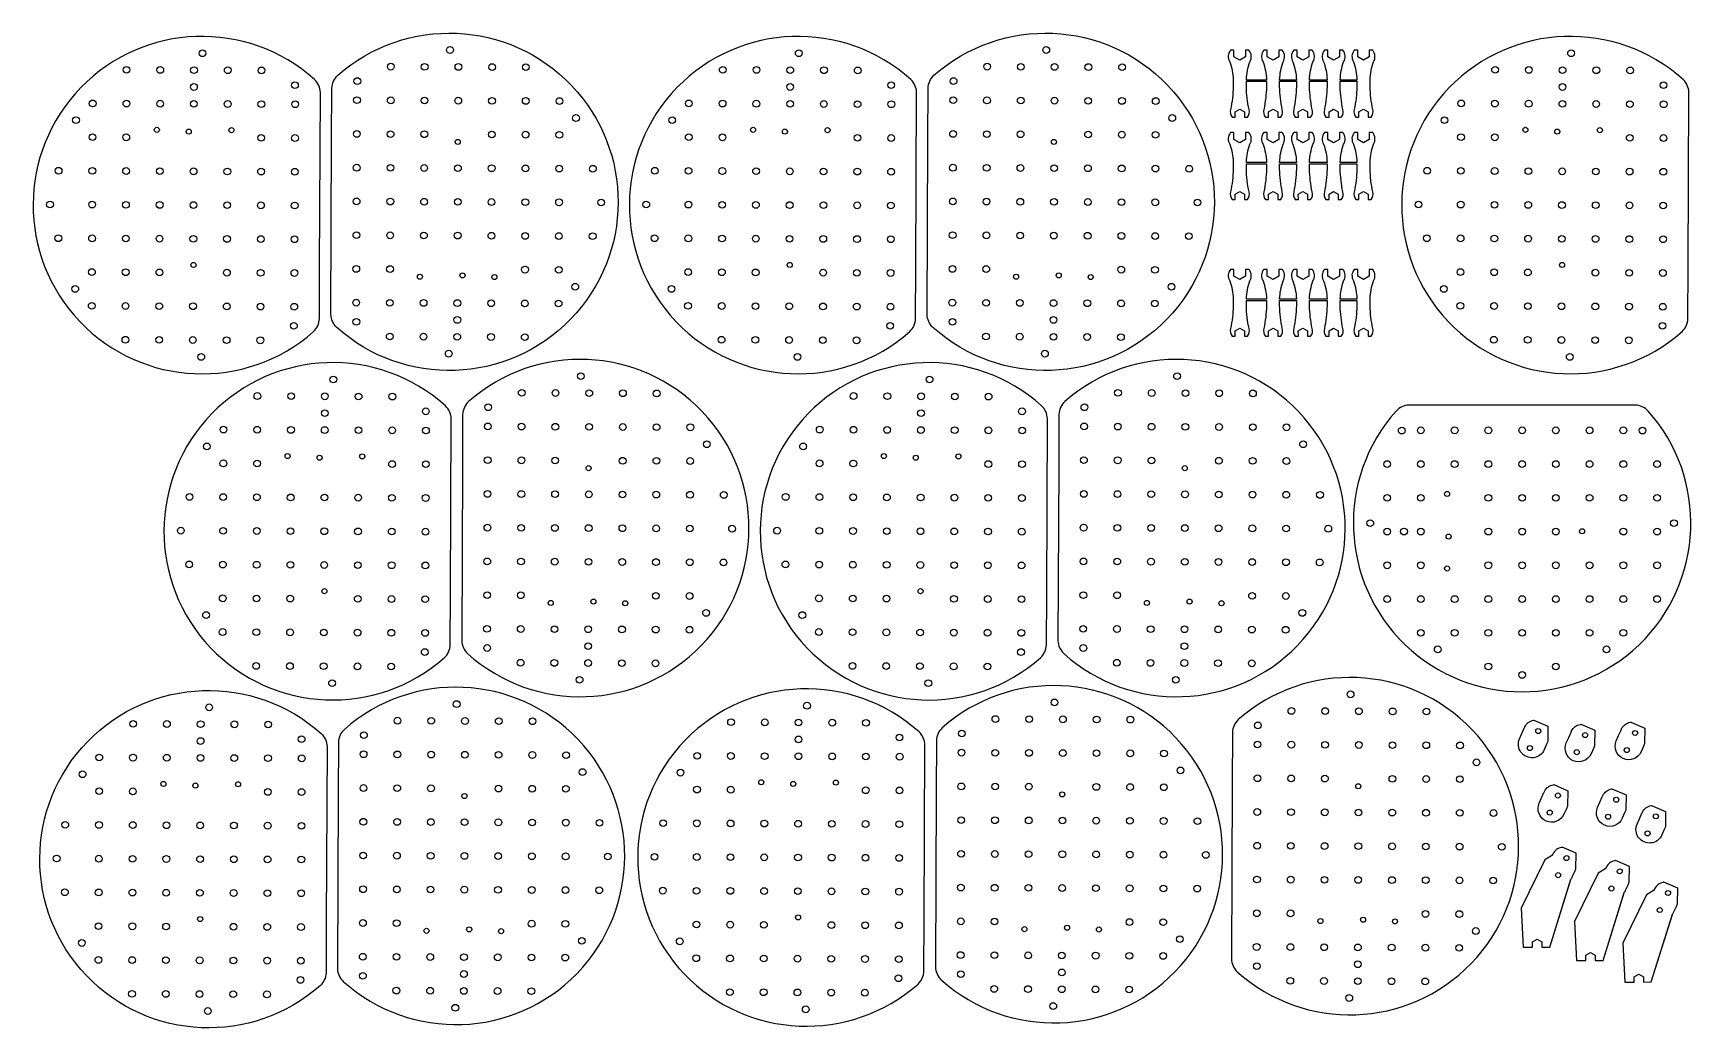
# Model space of a CAD drawing. Extents: x 1488 to 2471, y -29 to 561.
import ezdxf

# ---------------------------------------------------------------- set-up
doc = ezdxf.new("R2010")
doc.units = 0
doc.layers.get('0').update_dxf_attribs({"linetype": 'CONTINUOUS'})
doc.layers.get('DEFPOINTS').update_dxf_attribs({"linetype": 'CONTINUOUS'})
doc.layers.add('CUT', color=4, linetype='CONTINUOUS')

msp = doc.modelspace()

# ---------------------------------------------------------------- linework, layer by layer
at = {"color": 5, "linetype": 'CONTINUOUS'}
for points in [[(1665.3, 497.88), (1665.43, 528.24, -0.193345), (1668.94, 535.88, -2.22815), (1668.3, 386.45, -0.193345), (1664.85, 394.12)], [(2021.67, 386.45, -0.193345), (2018.23, 394.12), (2018.67, 497.88), (2018.8, 528.24, -0.193345), (2022.31, 535.88, -2.22815)], [(1654.56, 383.95, 0.193345), (1658.07, 391.59), (1658.2, 421.95), (1658.64, 525.71, 0.193345), (1655.2, 533.38, 2.22815)], [(2011.57, 421.95), (2012.01, 525.71, 0.193345), (2008.57, 533.38, 2.22815), (2007.93, 383.95, 0.193345), (2011.44, 391.59)], [(2465.65, 383.95, 0.193345), (2469.16, 391.59), (2469.29, 421.95), (2469.74, 525.71, 0.193345), (2466.29, 533.38, 2.22815)], [(1732.1, 190.58, 0.193345), (1735.62, 198.22), (1735.75, 228.57), (1736.19, 332.34, 0.193345), (1732.74, 340, 2.22815)], [(1745.85, 193.08, 2.22815), (1746.48, 342.5, 0.193345), (1742.97, 334.87), (1742.84, 304.51), (1742.4, 200.75, 0.193345)], [(2089.12, 228.57), (2089.56, 332.34, 0.193345), (2086.11, 340, 2.22815), (2085.48, 190.58, 0.193345), (2088.99, 198.22)], [(2099.86, 342.5, 0.193345), (2096.34, 334.87), (2096.21, 304.51), (2095.77, 200.75, 0.193345), (2099.22, 193.08, 2.22815)], [(2303.82, 340.37, 0.193345), (2296.17, 336.89, 2.22815), (2445.59, 336.89, 0.193345), (2437.94, 340.37), (2407.58, 340.37)], [(2198.59, 12.17, 0.193345), (2202.03, 4.51, 2.22815), (2202.67, 153.93, 0.193345), (2199.16, 146.3), (2199.03, 115.94)], [(1659.12, 145.65, -0.193345), (1662.57, 137.98), (1662.13, 34.22), (1662, 3.86, -0.193345), (1658.49, -3.77, -2.22815)], [(1672.86, 148.15, 0.193345), (1669.35, 140.51), (1669.22, 110.16), (1668.78, 6.39, 0.193345), (1672.23, -1.27, 2.22815)], [(2016.92, 138.97, 0.193345), (2013.48, 146.63, 2.22815), (2012.84, -2.79, 0.193345), (2016.35, 4.84), (2016.48, 35.2)], [(2023.13, 7.37, 0.193345), (2026.58, -0.29, 2.22815), (2027.22, 149.13, 0.193345), (2023.71, 141.5), (2023.58, 111.14)]]:
    msp.add_lwpolyline(points, format="xyb", close=True, dxfattribs=at)
at = {"color": 1, "linetype": 'CONTINUOUS'}
for centre in [(1735.47, 550.88), (2088.84, 550.88), (1543.75, 539.14), (1563.75, 539.06), (1583.75, 538.97), (1603.75, 538.88), (1623.75, 538.8), (1700.43, 541.03), (1720.43, 540.94), (1740.43, 540.86), (1760.43, 540.77), (1780.43, 540.69), (1897.12, 539.14), (1917.12, 539.06), (1937.12, 538.97), (1957.12, 538.88), (1977.12, 538.8), (2053.8, 541.03), (2073.8, 540.94), (2093.8, 540.86), (2113.8, 540.77), (2133.8, 540.69), (2354.85, 539.14), (2374.85, 539.06), (2394.85, 538.97), (2414.85, 538.88), (2434.85, 538.8), (1583.71, 528.97), (1643.57, 530.06), (1680.54, 532.46), (1937.08, 528.97), (1996.94, 530.06), (2033.91, 532.46), (2394.8, 528.97), (2454.67, 530.06), (1523.67, 519.23), (1543.67, 519.14), (1563.67, 519.06), (1583.67, 518.97), (1603.67, 518.88), (1623.67, 518.8), (1643.67, 518.71), (1680.34, 521.12), (1700.34, 521.03), (1720.34, 520.94), (1740.34, 520.86), (1760.34, 520.77), (1780.34, 520.69), (1800.34, 520.6), (1877.04, 519.23), (1897.04, 519.14), (1917.04, 519.06), (1937.04, 518.97), (1957.04, 518.88), (1977.04, 518.8), (1997.04, 518.71), (2033.72, 521.12), (2053.72, 521.03), (2073.72, 520.94), (2093.72, 520.86), (2113.72, 520.77), (2133.72, 520.69), (2153.72, 520.6), (2334.76, 519.23), (2354.76, 519.14), (2374.76, 519.06), (2394.76, 518.97), (2414.76, 518.88), (2434.76, 518.8), (2454.76, 518.71), (1523.58, 499.23), (1543.58, 499.14), (1680.26, 501.12), (1700.26, 501.03), (1720.26, 500.94), (1760.26, 500.77), (1780.26, 500.69), (1800.26, 500.6), (1876.95, 499.23), (1896.95, 499.14), (2033.63, 501.12), (2053.63, 501.03), (2073.63, 500.94), (2113.63, 500.77), (2133.63, 500.69), (2153.63, 500.6), (2334.68, 499.23), (2354.68, 499.14), (1623.58, 498.8), (1643.58, 498.71), (1976.95, 498.8), (1996.95, 498.71), (2434.67, 498.8), (2454.67, 498.71), (1680.17, 481.12), (1700.17, 481.03), (1720.17, 480.94), (1740.17, 480.86), (1760.17, 480.77), (1780.17, 480.69), (1800.17, 480.6), (1820.17, 480.52), (2033.55, 481.12), (2053.55, 481.03), (2073.54, 480.94), (2093.54, 480.86), (2113.54, 480.77), (2133.54, 480.69), (2153.54, 480.6), (2173.54, 480.52), (1503.5, 479.31), (1523.5, 479.23), (1543.5, 479.14), (1563.5, 479.06), (1583.5, 478.97), (1603.5, 478.89), (1623.5, 478.8), (1643.49, 478.71), (1856.87, 479.31), (1876.87, 479.23), (1896.87, 479.14), (1916.87, 479.06), (1936.87, 478.97), (1956.87, 478.89), (1976.87, 478.8), (1996.87, 478.71), (2314.59, 479.31), (2334.59, 479.23), (2354.59, 479.14), (2374.59, 479.06), (2394.59, 478.97), (2414.59, 478.89), (2434.59, 478.8), (2454.59, 478.71), (1680.09, 461.12), (1700.09, 461.03), (1720.09, 460.94), (1740.09, 460.86), (1760.09, 460.77), (1780.09, 460.69), (1800.09, 460.6), (1825.09, 460.5), (2033.46, 461.12), (2053.46, 461.03), (2073.46, 460.94), (2093.46, 460.86), (2113.46, 460.77), (2133.46, 460.69), (2153.46, 460.6), (2178.46, 460.5), (1498.41, 459.33), (1523.41, 459.23), (1543.41, 459.14), (1563.41, 459.06), (1583.41, 458.97), (1603.41, 458.89), (1623.41, 458.8), (1643.41, 458.71), (1851.78, 459.33), (1876.78, 459.23), (1896.78, 459.14), (1916.78, 459.06), (1936.78, 458.97), (1956.78, 458.89), (1976.78, 458.8), (1996.78, 458.71), (2309.5, 459.33), (2334.5, 459.23), (2354.5, 459.14), (2374.5, 459.06), (2394.5, 458.97), (2414.5, 458.89), (2434.5, 458.8), (2454.5, 458.71), (1680, 441.12), (1700, 441.03), (1720, 440.95), (1740, 440.86), (1760, 440.77), (1780, 440.69), (1800, 440.6), (1820, 440.52), (2033.37, 441.12), (2053.37, 441.03), (2073.37, 440.95), (2093.37, 440.86), (2113.37, 440.77), (2133.37, 440.69), (2153.37, 440.6), (2173.37, 440.52), (1503.33, 439.31), (1523.33, 439.23), (1543.32, 439.14), (1563.32, 439.06), (1583.32, 438.97), (1603.32, 438.89), (1623.32, 438.8), (1643.32, 438.71), (1856.7, 439.31), (1876.7, 439.23), (1896.7, 439.14), (1916.7, 439.06), (1936.7, 438.97), (1956.7, 438.89), (1976.7, 438.8), (1996.7, 438.71), (2314.42, 439.31), (2334.42, 439.23), (2354.42, 439.14), (2374.42, 439.06), (2394.42, 438.97), (2414.42, 438.89), (2434.42, 438.8), (2454.42, 438.71), (1679.92, 421.12), (1699.92, 421.03), (1779.92, 420.69), (1799.92, 420.6), (2033.29, 421.12), (2053.29, 421.03), (2133.29, 420.69), (2153.29, 420.6), (1523.24, 419.23), (1543.24, 419.14), (1563.24, 419.06), (1603.24, 418.89), (1623.24, 418.8), (1643.24, 418.71), (1876.61, 419.23), (1896.61, 419.14), (1916.61, 419.06), (1956.61, 418.89), (1976.61, 418.8), (1996.61, 418.71), (2334.33, 419.23), (2354.33, 419.14), (2374.33, 419.06), (2414.33, 418.89), (2434.33, 418.8), (2454.33, 418.71), (1679.83, 401.12), (1699.83, 401.03), (1719.83, 400.95), (1739.83, 400.86), (2033.2, 401.12), (2053.2, 401.03), (2073.2, 400.95), (2093.2, 400.86), (1523.15, 399.23), (1543.15, 399.14), (1563.15, 399.06), (1583.15, 398.97), (1603.15, 398.89), (1623.15, 398.8), (1643.15, 398.71), (1759.83, 400.77), (1779.83, 400.69), (1799.83, 400.6), (1876.53, 399.23), (1896.53, 399.14), (1916.53, 399.06), (1936.52, 398.97), (1956.52, 398.89), (1976.52, 398.8), (1996.52, 398.71), (2113.2, 400.77), (2133.2, 400.69), (2153.2, 400.6), (2334.25, 399.23), (2354.25, 399.14), (2374.25, 399.06), (2394.25, 398.97), (2414.25, 398.89), (2434.25, 398.8), (2454.25, 398.71), (1642.96, 387.37), (1679.93, 389.77), (1739.79, 390.86), (1996.33, 387.37), (2033.3, 389.77), (2093.16, 390.86), (2454.06, 387.37), (1543.07, 379.14), (1563.07, 379.06), (1583.07, 378.97), (1603.07, 378.89), (1623.07, 378.8), (1699.75, 381.03), (1719.75, 380.95), (1739.75, 380.86), (1759.75, 380.77), (1779.75, 380.69), (1896.44, 379.14), (1916.44, 379.06), (1936.44, 378.97), (1956.44, 378.89), (1976.44, 378.8), (2053.12, 381.03), (2073.12, 380.95), (2093.12, 380.86), (2113.12, 380.77), (2133.12, 380.69), (2354.16, 379.14), (2374.16, 379.06), (2394.16, 378.97), (2414.16, 378.89), (2434.16, 378.8), (1588.03, 368.95), (1941.4, 368.95), (2399.12, 368.95), (1813.02, 357.51), (2166.39, 357.51), (1621.3, 345.77), (1641.3, 345.68), (1661.3, 345.6), (1681.3, 345.51), (1701.3, 345.43), (1777.98, 347.66), (1797.98, 347.57), (1817.98, 347.49), (1837.97, 347.4), (1857.97, 347.32), (1974.67, 345.77), (1994.67, 345.68), (2014.67, 345.6), (2034.67, 345.51), (2054.67, 345.43), (2131.35, 347.66), (2151.35, 347.57), (2171.35, 347.49), (2191.35, 347.4), (2211.35, 347.32), (1661.25, 335.6), (1721.12, 336.69), (1758.08, 339.09), (2014.63, 335.6), (2074.49, 336.69), (2111.45, 339.09), (1601.21, 325.85), (1621.21, 325.77), (1641.21, 325.68), (1661.21, 325.6), (1681.21, 325.51), (1701.21, 325.43), (1721.21, 325.34), (1757.89, 327.74), (1777.89, 327.66), (1797.89, 327.57), (1817.89, 327.49), (1837.89, 327.4), (1857.89, 327.32), (1877.89, 327.23), (1954.58, 325.85), (1974.58, 325.77), (1994.58, 325.68), (2014.58, 325.6), (2034.58, 325.51), (2054.58, 325.43), (2074.58, 325.34), (2111.26, 327.74), (2131.26, 327.66), (2151.26, 327.57), (2171.26, 327.49), (2191.26, 327.4), (2211.26, 327.32), (2231.26, 327.23), (2299.53, 325.28), (2310.88, 325.42), (2330.88, 325.42), (2350.88, 325.42), (2370.88, 325.42), (2390.88, 325.42), (2410.88, 325.42), (2430.88, 325.42), (2442.23, 325.28), (1601.13, 305.85), (1621.13, 305.77), (1701.13, 305.43), (1721.13, 305.34), (1757.8, 307.74), (1777.8, 307.66), (1797.8, 307.57), (1837.8, 307.4), (1857.8, 307.32), (1877.8, 307.23), (1954.5, 305.85), (1974.5, 305.77), (2054.5, 305.43), (2074.5, 305.34), (2111.18, 307.74), (2131.18, 307.66), (2151.18, 307.57), (2191.18, 307.4), (2211.18, 307.32), (2231.18, 307.23), (2290.88, 305.42), (2310.88, 305.42), (2330.88, 305.42), (2350.88, 305.42), (2370.88, 305.42), (2390.88, 305.42), (2410.88, 305.42), (2430.88, 305.42), (2450.88, 305.42), (1581.04, 285.94), (1601.04, 285.85), (1621.04, 285.77), (1641.04, 285.68), (1661.04, 285.6), (1681.04, 285.51), (1701.04, 285.43), (1721.04, 285.34), (1757.72, 287.74), (1777.72, 287.66), (1797.72, 287.57), (1817.72, 287.49), (1837.72, 287.4), (1857.72, 287.32), (1877.72, 287.23), (1897.72, 287.14), (1934.41, 285.94), (1954.41, 285.85), (1974.41, 285.77), (1994.41, 285.68), (2014.41, 285.6), (2034.41, 285.51), (2054.41, 285.43), (2074.41, 285.34), (2111.09, 287.74), (2131.09, 287.66), (2151.09, 287.57), (2171.09, 287.49), (2191.09, 287.4), (2211.09, 287.32), (2231.09, 287.23), (2251.09, 287.14), (2290.88, 285.42), (2310.88, 285.42), (2350.88, 285.42), (2370.88, 285.42), (2390.88, 285.42), (2410.88, 285.42), (2430.88, 285.42), (2450.88, 285.42), (1575.96, 265.96), (1600.96, 265.85), (1620.96, 265.77), (1640.96, 265.68), (1660.96, 265.6), (1680.96, 265.51), (1700.95, 265.43), (1720.95, 265.34), (1757.63, 267.74), (1777.63, 267.66), (1797.63, 267.57), (1817.63, 267.49), (1837.63, 267.4), (1857.63, 267.32), (1877.63, 267.23), (1902.63, 267.12), (1929.33, 265.96), (1954.33, 265.85), (1974.33, 265.77), (1994.33, 265.68), (2014.33, 265.6), (2034.33, 265.51), (2054.33, 265.43), (2074.33, 265.34), (2111.01, 267.74), (2131, 267.66), (2151, 267.57), (2171, 267.49), (2191, 267.4), (2211, 267.32), (2231, 267.23), (2256, 267.12), (2290.88, 265.42), (2300.88, 265.42), (2310.88, 265.42), (2350.88, 265.42), (2370.88, 265.42), (2390.88, 265.42), (2430.88, 265.42), (2450.88, 265.42), (2460.88, 270.42), (1580.87, 245.94), (1600.87, 245.85), (1620.87, 245.77), (1640.87, 245.68), (1660.87, 245.6), (1680.87, 245.51), (1700.87, 245.43), (1720.87, 245.34), (1757.55, 247.74), (1777.55, 247.66), (1797.55, 247.57), (1817.55, 247.49), (1837.55, 247.4), (1857.55, 247.32), (1877.55, 247.23), (1897.55, 247.15), (1934.24, 245.94), (1954.24, 245.85), (1974.24, 245.77), (1994.24, 245.68), (2014.24, 245.6), (2034.24, 245.51), (2054.24, 245.43), (2074.24, 245.34), (2110.92, 247.74), (2130.92, 247.66), (2150.92, 247.57), (2170.92, 247.49), (2190.92, 247.4), (2210.92, 247.32), (2230.92, 247.23), (2250.92, 247.15), (2290.88, 245.42), (2310.88, 245.42), (2350.88, 245.42), (2370.88, 245.42), (2390.88, 245.42), (2410.88, 245.42), (2430.88, 245.42), (2450.88, 245.42), (1600.78, 225.85), (1620.78, 225.77), (1640.78, 225.68), (1680.78, 225.51), (1700.78, 225.43), (1720.78, 225.34), (1757.46, 227.74), (1777.46, 227.66), (1857.46, 227.32), (1877.46, 227.23), (1954.16, 225.85), (1974.16, 225.77), (1994.16, 225.68), (2034.16, 225.51), (2054.16, 225.43), (2074.16, 225.34), (2110.83, 227.74), (2130.83, 227.66), (2210.83, 227.32), (2230.83, 227.23), (2290.88, 225.42), (2310.88, 225.42), (2330.88, 225.42), (2350.88, 225.42), (2370.88, 225.42), (2390.88, 225.42), (2410.88, 225.42), (2430.88, 225.42), (2450.88, 225.42), (1600.7, 205.86), (1620.7, 205.77), (1640.7, 205.68), (1660.7, 205.6), (1680.7, 205.51), (1700.7, 205.43), (1720.7, 205.34), (1757.38, 207.74), (1777.38, 207.66), (1797.38, 207.57), (1817.38, 207.49), (1837.38, 207.4), (1857.38, 207.32), (1877.38, 207.23), (1954.07, 205.86), (1974.07, 205.77), (1994.07, 205.68), (2014.07, 205.6), (2034.07, 205.51), (2054.07, 205.43), (2074.07, 205.34), (2110.75, 207.74), (2130.75, 207.66), (2150.75, 207.57), (2170.75, 207.49), (2190.75, 207.4), (2210.75, 207.32), (2230.75, 207.23), (2310.88, 205.42), (2330.88, 205.42), (2350.88, 205.42), (2370.88, 205.42), (2390.88, 205.42), (2410.88, 205.42), (2430.88, 205.42), (1757.47, 196.39), (1817.33, 197.49), (2110.84, 196.39), (2170.71, 197.49), (1620.61, 185.77), (1640.61, 185.68), (1660.61, 185.6), (1680.61, 185.51), (1700.61, 185.43), (1720.51, 193.99), (1777.29, 187.66), (1797.29, 187.57), (1817.29, 187.49), (1837.29, 187.4), (1857.29, 187.32), (1973.99, 185.77), (1993.99, 185.68), (2013.98, 185.6), (2033.98, 185.51), (2053.98, 185.43), (2073.88, 193.99), (2130.66, 187.66), (2150.66, 187.57), (2170.66, 187.49), (2190.66, 187.4), (2210.66, 187.32), (2350.88, 185.42), (2390.88, 185.42), (1665.57, 175.58), (2018.94, 175.58), (2370.88, 180.42), (2269.21, 168.94), (1739.4, 163.15), (2093.75, 164.13), (2234.16, 159.08), (2254.16, 159), (2274.16, 158.91), (2294.16, 158.83), (2314.16, 158.74), (1547.68, 151.41), (1567.68, 151.33), (1587.68, 151.24), (1607.68, 151.16), (1627.68, 151.07), (1704.36, 153.3), (1724.36, 153.22), (1744.36, 153.13), (1764.36, 153.05), (1784.36, 152.96), (1902.03, 152.4), (1922.03, 152.31), (1942.03, 152.22), (1962.03, 152.14), (1982.03, 152.05), (2038.81, 145.72), (2058.71, 154.28), (2078.71, 154.2), (2098.71, 154.11), (2118.71, 154.03), (2138.71, 153.94), (2214.27, 150.52), (1587.64, 141.24), (1647.5, 142.34), (1684.46, 144.74), (1941.99, 142.22), (2001.85, 143.32), (2214.08, 139.17), (2234.08, 139.09), (2254.08, 139), (2274.08, 138.91), (2294.08, 138.83), (2314.08, 138.74), (2334.08, 138.66), (1527.59, 131.5), (1547.59, 131.41), (1567.59, 131.33), (1587.59, 131.24), (1607.59, 131.16), (1627.59, 131.07), (1647.59, 130.99), (1684.27, 133.39), (1704.27, 133.3), (1724.27, 133.22), (1744.27, 133.13), (1764.27, 133.05), (1784.27, 132.96), (1804.27, 132.88), (1881.95, 132.48), (1901.95, 132.4), (1921.95, 132.31), (1941.95, 132.22), (1961.95, 132.14), (1981.95, 132.05), (2001.95, 131.97), (2038.62, 134.37), (2058.62, 134.28), (2078.62, 134.2), (2098.62, 134.11), (2118.62, 134.03), (2138.62, 133.94), (2158.62, 133.86), (2213.99, 119.17), (2233.99, 119.09), (2253.99, 119), (2293.99, 118.83), (2313.99, 118.74), (2333.99, 118.66), (1527.51, 111.5), (1547.51, 111.41), (1627.51, 111.07), (1647.51, 110.99), (1684.19, 113.39), (1704.19, 113.3), (1724.19, 113.22), (1764.18, 113.05), (1784.18, 112.96), (1804.18, 112.88), (1881.86, 112.48), (1901.86, 112.4), (1981.86, 112.05), (2001.86, 111.97), (2038.54, 114.37), (2058.54, 114.28), (2078.54, 114.2), (2118.54, 114.03), (2138.54, 113.94), (2158.54, 113.86), (2213.91, 99.17), (2233.91, 99.09), (2253.91, 99), (2273.91, 98.91), (2293.91, 98.83), (2313.91, 98.74), (2333.91, 98.66), (2353.91, 98.57), (1507.42, 91.59), (1527.42, 91.5), (1547.42, 91.41), (1567.42, 91.33), (1587.42, 91.24), (1607.42, 91.16), (1627.42, 91.07), (1647.42, 90.99), (1684.1, 93.39), (1704.1, 93.3), (1724.1, 93.22), (1744.1, 93.13), (1764.1, 93.05), (1784.1, 92.96), (1804.1, 92.88), (1824.1, 92.79), (1861.78, 92.57), (1881.78, 92.48), (1901.78, 92.4), (1921.77, 92.31), (1941.77, 92.23), (1961.77, 92.14), (1981.77, 92.05), (2001.77, 91.97), (2038.45, 94.37), (2058.45, 94.28), (2078.45, 94.2), (2098.45, 94.11), (2118.45, 94.03), (2138.45, 93.94), (2158.45, 93.86), (2178.45, 93.77), (2213.82, 79.17), (2233.82, 79.09), (2253.82, 79), (2273.82, 78.91), (2293.82, 78.83), (2313.82, 78.74), (2333.82, 78.66), (2358.82, 78.55), (1502.34, 71.61), (1527.34, 71.5), (1547.34, 71.41), (1567.34, 71.33), (1587.34, 71.24), (1607.34, 71.16), (1627.34, 71.07), (1647.34, 70.99), (1684.01, 73.39), (1704.01, 73.3), (1724.01, 73.22), (1744.01, 73.13), (1764.01, 73.05), (1784.01, 72.96), (1804.01, 72.88), (1829.01, 72.77), (1856.69, 72.59), (1881.69, 72.48), (1901.69, 72.4), (1921.69, 72.31), (1941.69, 72.23), (1961.69, 72.14), (1981.69, 72.05), (2001.69, 71.97), (2038.37, 74.37), (2058.37, 74.29), (2078.37, 74.2), (2098.37, 74.11), (2118.37, 74.03), (2138.37, 73.94), (2158.37, 73.86), (2183.37, 73.75), (2213.74, 59.17), (2233.74, 59.09), (2253.74, 59), (2273.74, 58.91), (2293.74, 58.83), (2313.74, 58.74), (2333.74, 58.66), (2353.74, 58.57), (1507.25, 51.59), (1527.25, 51.5), (1547.25, 51.41), (1567.25, 51.33), (1587.25, 51.24), (1607.25, 51.16), (1627.25, 51.07), (1647.25, 50.99), (1683.93, 53.39), (1703.93, 53.3), (1723.93, 53.22), (1743.93, 53.13), (1763.93, 53.05), (1783.93, 52.96), (1803.93, 52.88), (1823.93, 52.79), (1861.6, 52.57), (1881.6, 52.48), (1901.6, 52.4), (1921.6, 52.31), (1941.6, 52.23), (1961.6, 52.14), (1981.6, 52.05), (2001.6, 51.97), (2038.28, 54.37), (2058.28, 54.29), (2078.28, 54.2), (2098.28, 54.11), (2118.28, 54.03), (2138.28, 53.94), (2158.28, 53.86), (2178.28, 53.77), (2213.65, 39.17), (2233.65, 39.09), (2313.65, 38.74), (2333.65, 38.66), (1527.17, 31.5), (1547.17, 31.42), (1567.17, 31.33), (1607.17, 31.16), (1627.16, 31.07), (1647.16, 30.99), (1683.84, 33.39), (1703.84, 33.3), (1783.84, 32.96), (1803.84, 32.88), (1881.52, 32.48), (1901.52, 32.4), (1921.52, 32.31), (1961.52, 32.14), (1981.52, 32.05), (2001.52, 31.97), (2038.2, 34.37), (2058.2, 34.29), (2138.2, 33.94), (2158.2, 33.86), (2213.57, 19.17), (2233.57, 19.09), (2253.57, 19), (2273.57, 18.92), (2293.57, 18.83), (2313.57, 18.74), (2333.57, 18.66), (1527.08, 11.5), (1547.08, 11.42), (1567.08, 11.33), (1587.08, 11.24), (1607.08, 11.16), (1627.08, 11.07), (1647.08, 10.99), (1683.76, 13.39), (1703.76, 13.3), (1723.76, 13.22), (1743.76, 13.13), (1763.76, 13.05), (1783.76, 12.96), (1803.76, 12.88), (1881.43, 12.48), (1901.43, 12.4), (1921.43, 12.31), (1941.43, 12.23), (1961.43, 12.14), (1981.43, 12.06), (2001.43, 11.97), (2038.11, 14.37), (2058.11, 14.29), (2078.11, 14.2), (2098.11, 14.11), (2118.11, 14.03), (2138.11, 13.94), (2158.11, 13.86), (2273.52, 8.92), (1646.89, -0.36), (1683.85, 2.04), (1743.72, 3.13), (2001.24, 0.62), (2038.2, 3.02), (2098.07, 4.11), (2213.66, 7.82), (2233.48, -0.91), (2253.48, -1), (2273.48, -1.08), (2293.48, -1.17), (2313.48, -1.26), (1546.99, -8.58), (1566.99, -8.67), (1586.99, -8.76), (1606.99, -8.84), (1626.99, -8.93), (1703.67, -6.7), (1723.67, -6.78), (1743.67, -6.87), (1763.67, -6.95), (1783.67, -7.04), (1901.35, -7.6), (1921.35, -7.69), (1941.35, -7.77), (1961.35, -7.86), (1981.35, -7.94), (2058.03, -5.71), (2078.03, -5.8), (2098.03, -5.89), (2118.03, -5.97), (2138.02, -6.06), (1591.95, -18.78), (1946.3, -17.8)]:
    msp.add_circle(centre, 2, dxfattribs=at)
at = {"color": 1}
for centre in [(1561.7, 503.56), (1605.89, 503.37), (1915.07, 503.56), (1959.26, 503.37), (2372.79, 503.56), (2416.98, 503.37), (1740.05, 496.38), (2093.42, 496.38), (1583.45, 423.45), (1936.82, 423.45), (2394.54, 423.45), (1717.61, 416.46), (1761.8, 416.27), (2070.98, 416.46), (2115.17, 416.27), (1639.24, 310.18), (1683.44, 310), (1992.61, 310.18), (2036.81, 310), (1817.59, 303), (2170.96, 303), (2326.39, 287.72), (2406.4, 265.62), (2326.39, 243.52), (1661, 230.08), (2014.37, 230.08), (1795.15, 223.09), (1839.35, 222.9), (2148.52, 223.09), (2192.72, 222.9), (1919.97, 116.81), (1964.17, 116.62), (1565.62, 115.83), (1609.82, 115.64), (1743.97, 108.65), (2098.33, 109.63), (2273.78, 114.43), (1587.38, 35.73), (1721.53, 28.73), (1765.73, 28.55), (1941.73, 36.71), (2075.89, 29.72), (2120.08, 29.53), (2251.34, 34.52), (2295.54, 34.33)]:
    msp.add_circle(centre, 1.5, dxfattribs=at)
at = {"layer": 'CUT', "color": 5}
for points in [[(2219.39, 532.35), (2219.39, 529.21, -0.041728), (2217.83, 515.59, 0.258625), (2218.73, 511.16), (2220.55, 511.16), (2220.54, 514.29), (2223.28, 515.88), (2226.01, 514.29), (2226, 511.16), (2227.83, 511.16, 0.258625), (2228.72, 515.59, -0.041728), (2227.16, 529.21), (2227.16, 532.35), (2237.09, 532.35), (2237.09, 529.21, -0.041728), (2235.53, 515.59, 0.258625), (2236.42, 511.16), (2238.25, 511.16), (2238.24, 514.29), (2240.97, 515.88), (2243.71, 514.29), (2243.7, 511.16), (2245.53, 511.16, 0.258625), (2246.42, 515.59, -0.041728), (2244.86, 529.21), (2244.86, 532.35), (2255.29, 532.35), (2255.29, 529.21, -0.041728), (2253.73, 515.59, 0.258625), (2254.62, 511.16), (2256.45, 511.16), (2256.44, 514.29), (2259.17, 515.88), (2261.91, 514.29), (2261.9, 511.16), (2263.73, 511.16, 0.258625), (2264.62, 515.59, -0.041728), (2263.06, 529.21), (2263.06, 532.35), (2272.99, 532.35), (2272.99, 529.21, -0.041728), (2271.42, 515.59, 0.258625), (2272.32, 511.16), (2274.14, 511.16), (2274.13, 514.29), (2276.87, 515.88), (2279.6, 514.29), (2279.59, 511.16), (2281.42, 511.16, 0.258625), (2282.32, 515.59, -0.041728), (2280.75, 529.21), (2280.75, 533.28, -0.073008), (2282.81, 543.88, 0.327373), (2282.31, 550.76), (2280.32, 550.76), (2280.32, 546.78), (2276.87, 544.78), (2273.42, 546.78), (2273.42, 550.76), (2271.43, 550.76, 0.327373), (2270.93, 543.88, -0.073008), (2272.99, 533.28), (2272.99, 533.02), (2263.06, 533.02), (2263.06, 533.28, -0.073008), (2265.11, 543.88, 0.327373), (2264.61, 550.76), (2262.62, 550.76), (2262.62, 546.78), (2259.17, 544.78), (2255.72, 546.78), (2255.72, 550.76), (2253.73, 550.76, 0.327373), (2253.24, 543.88, -0.073008), (2255.29, 533.28), (2255.29, 533.02), (2244.86, 533.02), (2244.86, 533.28, -0.073008), (2246.91, 543.88, 0.327373), (2246.41, 550.76), (2244.42, 550.76), (2244.42, 546.78), (2240.97, 544.78), (2237.52, 546.78), (2237.52, 550.76), (2235.53, 550.76, 0.327373), (2235.03, 543.88, -0.073008), (2237.09, 533.28), (2237.09, 533.02), (2227.16, 533.02), (2227.16, 533.28, -0.073008), (2229.22, 543.88, 0.327373), (2228.72, 550.76), (2226.73, 550.76), (2226.73, 546.78), (2223.28, 544.78), (2219.83, 546.78), (2219.83, 550.76), (2217.84, 550.76, 0.327373), (2217.34, 543.88, -0.073008), (2219.39, 533.28), (2219.39, 533.02), (2207.44, 533.02), (2207.44, 533.28, -0.073008), (2209.5, 543.88, 0.327373), (2209, 550.76), (2207.01, 550.76), (2207.01, 546.78), (2203.56, 544.78), (2200.11, 546.78), (2200.11, 550.76), (2198.12, 550.76, 0.327373), (2197.62, 543.88, -0.073008), (2199.68, 533.28), (2199.68, 529.21, -0.041728), (2198.11, 515.59, 0.258625), (2199.01, 511.16), (2200.83, 511.16), (2200.82, 514.29), (2203.56, 515.88), (2206.29, 514.29), (2206.28, 511.16), (2208.11, 511.16, 0.258625), (2209.01, 515.59, -0.041728), (2207.44, 529.21), (2207.44, 532.35)], [(2219.39, 483.5), (2219.39, 480.37, -0.041728), (2217.83, 466.75, 0.258625), (2218.73, 462.31), (2220.55, 462.31), (2220.54, 465.44), (2223.28, 467.03), (2226.01, 465.44), (2226, 462.31), (2227.83, 462.31, 0.258625), (2228.72, 466.75, -0.041728), (2227.16, 480.37), (2227.16, 483.5), (2237.09, 483.5), (2237.09, 480.37, -0.041728), (2235.53, 466.75, 0.258625), (2236.42, 462.31), (2238.25, 462.31), (2238.24, 465.44), (2240.97, 467.03), (2243.71, 465.44), (2243.7, 462.31), (2245.53, 462.31, 0.258625), (2246.42, 466.75, -0.041728), (2244.86, 480.37), (2244.86, 483.5), (2255.29, 483.5), (2255.29, 480.37, -0.041728), (2253.73, 466.75, 0.258625), (2254.62, 462.31), (2256.45, 462.31), (2256.44, 465.44), (2259.17, 467.03), (2261.91, 465.44), (2261.9, 462.31), (2263.73, 462.31, 0.258625), (2264.62, 466.75, -0.041728), (2263.06, 480.37), (2263.06, 483.5), (2272.99, 483.5), (2272.99, 480.37, -0.041728), (2271.42, 466.75, 0.258625), (2272.32, 462.31), (2274.14, 462.31), (2274.13, 465.44), (2276.87, 467.03), (2279.6, 465.44), (2279.59, 462.31), (2281.42, 462.31, 0.258625), (2282.32, 466.75, -0.041728), (2280.75, 480.37), (2280.75, 484.43, -0.073008), (2282.81, 495.03, 0.327373), (2282.31, 501.91), (2280.32, 501.91), (2280.32, 497.93), (2276.87, 495.94), (2273.42, 497.93), (2273.42, 501.91), (2271.43, 501.91, 0.327373), (2270.93, 495.03, -0.073008), (2272.99, 484.43), (2272.99, 484.18), (2263.06, 484.18), (2263.06, 484.43, -0.073008), (2265.11, 495.03, 0.327373), (2264.61, 501.91), (2262.62, 501.91), (2262.62, 497.93), (2259.17, 495.94), (2255.72, 497.93), (2255.72, 501.91), (2253.73, 501.91, 0.327373), (2253.24, 495.03, -0.073008), (2255.29, 484.43), (2255.29, 484.18), (2244.86, 484.18), (2244.86, 484.43, -0.073008), (2246.91, 495.03, 0.327373), (2246.41, 501.91), (2244.42, 501.91), (2244.42, 497.93), (2240.97, 495.94), (2237.52, 497.93), (2237.52, 501.91), (2235.53, 501.91, 0.327373), (2235.03, 495.03, -0.073008), (2237.09, 484.43), (2237.09, 484.18), (2227.16, 484.18), (2227.16, 484.43, -0.073008), (2229.22, 495.03, 0.327373), (2228.72, 501.91), (2226.73, 501.91), (2226.73, 497.93), (2223.28, 495.94), (2219.83, 497.93), (2219.83, 501.91), (2217.84, 501.91, 0.327373), (2217.34, 495.03, -0.073008), (2219.39, 484.43), (2219.39, 484.18), (2207.44, 484.18), (2207.44, 484.43, -0.073008), (2209.5, 495.03, 0.327373), (2209, 501.91), (2207.01, 501.91), (2207.01, 497.93), (2203.56, 495.94), (2200.11, 497.93), (2200.11, 501.91), (2198.12, 501.91, 0.327373), (2197.62, 495.03, -0.073008), (2199.68, 484.43), (2199.68, 480.37, -0.041728), (2198.11, 466.75, 0.258625), (2199.01, 462.31), (2200.83, 462.31), (2200.82, 465.44), (2203.56, 467.03), (2206.29, 465.44), (2206.28, 462.31), (2208.11, 462.31, 0.258625), (2209.01, 466.75, -0.041728), (2207.44, 480.37), (2207.44, 483.5)], [(2219.39, 402.46), (2219.39, 399.33, -0.041728), (2217.83, 385.71, 0.258625), (2218.73, 381.27), (2220.55, 381.27), (2220.54, 384.4), (2223.28, 385.99), (2226.01, 384.4), (2226, 381.27), (2227.83, 381.27, 0.258625), (2228.72, 385.71, -0.041728), (2227.16, 399.33), (2227.16, 402.46), (2237.09, 402.46), (2237.09, 399.33, -0.041728), (2235.53, 385.71, 0.258625), (2236.42, 381.27), (2238.25, 381.27), (2238.24, 384.4), (2240.97, 385.99), (2243.71, 384.4), (2243.7, 381.27), (2245.53, 381.27, 0.258625), (2246.42, 385.71, -0.041728), (2244.86, 399.33), (2244.86, 402.46), (2255.29, 402.46), (2255.29, 399.33, -0.041728), (2253.73, 385.71, 0.258625), (2254.62, 381.27), (2256.45, 381.27), (2256.44, 384.4), (2259.17, 385.99), (2261.91, 384.4), (2261.9, 381.27), (2263.73, 381.27, 0.258625), (2264.62, 385.71, -0.041728), (2263.06, 399.33), (2263.06, 402.46), (2272.99, 402.46), (2272.99, 399.33, -0.041728), (2271.42, 385.71, 0.258625), (2272.32, 381.27), (2274.14, 381.27), (2274.13, 384.4), (2276.87, 385.99), (2279.6, 384.4), (2279.59, 381.27), (2281.42, 381.27, 0.258625), (2282.32, 385.71, -0.041728), (2280.75, 399.33), (2280.75, 403.39, -0.073008), (2282.81, 413.99, 0.327373), (2282.31, 420.87), (2280.32, 420.87), (2280.32, 416.89), (2276.87, 414.9), (2273.42, 416.89), (2273.42, 420.87), (2271.43, 420.87, 0.327373), (2270.93, 413.99, -0.073008), (2272.99, 403.39), (2272.99, 403.14), (2263.06, 403.14), (2263.06, 403.39, -0.073008), (2265.11, 413.99, 0.327373), (2264.61, 420.87), (2262.62, 420.87), (2262.62, 416.89), (2259.17, 414.9), (2255.72, 416.89), (2255.72, 420.87), (2253.73, 420.87, 0.327373), (2253.24, 413.99, -0.073008), (2255.29, 403.39), (2255.29, 403.14), (2244.86, 403.14), (2244.86, 403.39, -0.073008), (2246.91, 413.99, 0.327373), (2246.41, 420.87), (2244.42, 420.87), (2244.42, 416.89), (2240.97, 414.9), (2237.52, 416.89), (2237.52, 420.87), (2235.53, 420.87, 0.327373), (2235.03, 413.99, -0.073008), (2237.09, 403.39), (2237.09, 403.14), (2227.16, 403.14), (2227.16, 403.39, -0.073008), (2229.22, 413.99, 0.327373), (2228.72, 420.87), (2226.73, 420.87), (2226.73, 416.89), (2223.28, 414.9), (2219.83, 416.89), (2219.83, 420.87), (2217.84, 420.87, 0.327373), (2217.34, 413.99, -0.073008), (2219.39, 403.39), (2219.39, 403.14), (2207.44, 403.14), (2207.44, 403.39, -0.073008), (2209.5, 413.99, 0.327373), (2209, 420.87), (2207.01, 420.87), (2207.01, 416.89), (2203.56, 414.9), (2200.11, 416.89), (2200.11, 420.87), (2198.12, 420.87, 0.327373), (2197.62, 413.99, -0.073008), (2199.68, 403.39), (2199.68, 399.33, -0.041728), (2198.11, 385.71, 0.258625), (2199.01, 381.27), (2200.83, 381.27), (2200.82, 384.4), (2203.56, 385.99), (2206.29, 384.4), (2206.28, 381.27), (2208.11, 381.27, 0.258625), (2209.01, 385.71, -0.041728), (2207.44, 399.33), (2207.44, 402.46)]]:
    msp.add_lwpolyline(points, format="xyb", close=True, dxfattribs=at)
for points in [[(2386.2, 150.03), (2386.09, 140.91), (2385.39, 139.31), (2383.98, 136.1, -1), (2369.33, 142.53), (2370.74, 145.74), (2372.14, 148.94, -0.020255), (2372.43, 149.52), (2372.46, 149.61, -0.24545), (2377.6, 153.53, 0.030787), (2377.89, 153.6), (2386.21, 150.03)], [(2413.95, 147.62), (2413.83, 138.5), (2413.13, 136.9), (2411.73, 133.69, -1), (2397.07, 140.12), (2398.48, 143.32), (2399.88, 146.53, -0.020255), (2400.17, 147.11), (2400.2, 147.2, -0.24545), (2405.35, 151.11, 0.030787), (2405.64, 151.18), (2413.96, 147.62)], [(2443.57, 148.85), (2443.46, 139.73), (2442.76, 138.13), (2441.35, 134.93, -1), (2426.7, 141.35), (2428.1, 144.56), (2429.51, 147.76, -0.020255), (2429.79, 148.35), (2429.83, 148.43, -0.24545), (2434.97, 152.35, 0.030787), (2435.26, 152.42), (2443.58, 148.85)], [(2397.9, 111.82), (2397.79, 102.7), (2397.09, 101.1), (2395.68, 97.9, -1), (2381.03, 104.32), (2382.43, 107.53), (2383.84, 110.73, -0.020255), (2384.12, 111.32), (2384.16, 111.4, -0.24545), (2389.3, 115.32, 0.030787), (2389.59, 115.39), (2397.91, 111.82)], [(2432.46, 109.36), (2432.35, 100.24), (2431.65, 98.63), (2430.24, 95.43, -1), (2415.59, 101.85), (2416.99, 105.06), (2418.4, 108.26, -0.020255), (2418.68, 108.85), (2418.72, 108.93, -0.24545), (2423.86, 112.85, 0.030787), (2424.15, 112.92), (2432.47, 109.35)], [(2455.91, 99.48), (2455.8, 90.36), (2455.1, 88.76), (2453.69, 85.55, -1), (2439.04, 91.98), (2440.45, 95.18), (2441.85, 98.39, -0.020255), (2442.14, 98.97), (2442.17, 99.06, -0.24545), (2447.31, 102.97, 0.030787), (2447.6, 103.04), (2455.92, 99.48)]]:
    msp.add_lwpolyline(points, format="xyb", dxfattribs=at)
at = {"layer": 'CUT', "color": 1}
for centre, radius in [((1588.79, 548.95), 2), ((1942.17, 548.95), 2), ((2399.89, 548.95), 2), ((1513.79, 509.27), 2), ((1810.13, 510.56), 2), ((1867.16, 509.27), 2), ((2163.51, 510.56), 2), ((2324.88, 509.27), 2), ((1580.61, 502.54), 1.5), ((1933.99, 502.54), 1.5), ((2391.71, 502.54), 1.5), ((1742.88, 417.29), 1.5), ((2096.26, 417.29), 1.5), ((1513.36, 409.27), 2), ((1809.71, 410.56), 2), ((1866.73, 409.27), 2), ((2163.08, 410.56), 2), ((2324.46, 409.27), 2), ((1734.7, 370.88), 2), ((2088.07, 370.88), 2), ((1666.34, 355.58), 2), ((2019.71, 355.58), 2), ((1591.34, 315.9), 2), ((1887.68, 317.19), 2), ((1944.71, 315.9), 2), ((2241.05, 317.19), 2), ((1658.16, 309.16), 1.5), ((2011.53, 309.16), 1.5), ((2280.88, 270.42), 2), ((2327.33, 262.44), 1.5), ((1590.91, 215.9), 2), ((1820.43, 223.92), 1.5), ((1887.25, 217.19), 2), ((1944.28, 215.9), 2), ((2173.8, 223.92), 1.5), ((2240.62, 217.19), 2), ((2320.88, 195.59), 2), ((2420.88, 195.59), 2), ((1812.25, 177.51), 2), ((2165.62, 177.51), 2), ((1592.72, 161.22), 2), ((1947.07, 162.2), 2), ((2343.87, 128.62), 2), ((1517.72, 121.54), 2), ((1814.06, 122.83), 2), ((1872.07, 122.52), 2), ((2168.41, 123.82), 2), ((1584.54, 114.81), 1.5), ((1938.89, 115.79), 1.5), ((1746.81, 29.57), 1.5), ((2101.16, 30.55), 1.5), ((2276.62, 35.35), 1.5), ((2343.44, 28.62), 2), ((1517.29, 21.54), 2), ((1813.63, 22.83), 2), ((1871.64, 22.52), 2), ((2167.99, 23.82), 2), ((2268.44, -11.06), 2), ((1738.63, -16.85), 2), ((2092.98, -15.86), 2)]:
    msp.add_circle(centre, radius, dxfattribs=at)
at = {"layer": 'DEFPOINTS', "color": 1, "linetype": 'BYBLOCK'}
for points in [[(2378.93, 147.16, -1), (2381.93, 147.17, -1)], [(2436.29, 145.98, -1), (2439.29, 145.99, -1)], [(2374.03, 137.06, -1), (2377.03, 137.07, -1)], [(2406.67, 144.74, -1), (2409.67, 144.75, -1)], [(2401.77, 134.65, -1), (2404.77, 134.66, -1)], [(2431.4, 135.88, -1), (2434.4, 135.89, -1)], [(2390.62, 108.95, -1), (2393.62, 108.96, -1)], [(2385.73, 98.85, -1), (2388.73, 98.86, -1)], [(2425.19, 106.48, -1), (2428.19, 106.49, -1)], [(2420.29, 96.38, -1), (2423.29, 96.39, -1)], [(2448.64, 96.61, -1), (2451.64, 96.61, -1)], [(2443.74, 86.51, -1), (2446.74, 86.52, -1)], [(2395.61, 71.83, -1), (2398.61, 71.84, -1)], [(2390.72, 61.74, -1), (2393.72, 61.74, -1)], [(2427.21, 63.93, -1), (2430.21, 63.94, -1)], [(2422.32, 53.84, -1), (2425.32, 53.84, -1)], [(2455.85, 51.09, -1), (2458.85, 51.1, -1)], [(2450.95, 41, -1), (2453.95, 41.01, -1)]]:
    msp.add_lwpolyline(points, format="xyb", close=True, dxfattribs=at)
at = {"layer": 'DEFPOINTS', "color": 5, "linetype": 'BYBLOCK'}
for points in [[(2389.13, 74.24, 0.020919), (2388.83, 73.64), (2388.83, 73.64), (2384.33, 70.81), (2370.39, 42.15), (2371.52, 19.09), (2377.04, 19.11), (2377.03, 22.24), (2379.77, 23.83), (2382.51, 22.26), (2382.52, 19.13), (2387.22, 19.14), (2399.8, 59.31, 0.052717), (2400.64, 60.77), (2402.05, 63.97), (2402.76, 65.57), (2402.9, 74.7), (2394.58, 78.27, -0.030787), (2394.29, 78.2, 0.24545), (2389.15, 74.28), (2389.11, 74.2)], [(2389.11, 74.21, 0.019911), (2388.83, 73.64), (2388.83, 73.64), (2384.33, 70.81), (2370.39, 42.15), (2371.52, 19.09), (2377.04, 19.11), (2377.03, 22.24), (2379.77, 23.83), (2382.51, 22.26), (2382.52, 19.13), (2387.22, 19.14), (2399.78, 59.24)], [(2420.73, 66.34, 0.020919), (2420.43, 65.74), (2420.43, 65.74), (2415.93, 62.91), (2401.99, 34.25), (2403.12, 11.19), (2408.64, 11.21), (2408.63, 14.34), (2411.37, 15.93), (2414.11, 14.36), (2414.12, 11.23), (2418.82, 11.24), (2431.4, 51.41, 0.052717), (2432.24, 52.87), (2433.65, 56.07), (2434.36, 57.67), (2434.5, 66.8), (2426.18, 70.37, -0.030787), (2425.89, 70.3, 0.24545), (2420.75, 66.38), (2420.71, 66.3)], [(2420.71, 66.31, 0.019911), (2420.43, 65.74), (2420.43, 65.74), (2415.93, 62.91), (2401.99, 34.25), (2403.12, 11.19), (2408.64, 11.21), (2408.63, 14.34), (2411.37, 15.93), (2414.11, 14.36), (2414.12, 11.23), (2418.82, 11.24), (2431.38, 51.34)], [(2449.36, 53.5, 0.020919), (2449.07, 52.9), (2449.07, 52.9), (2444.57, 50.07), (2430.63, 21.41), (2431.76, -1.64), (2437.28, -1.63), (2437.27, 1.51), (2440, 3.1), (2442.75, 1.52), (2442.76, -1.61), (2447.45, -1.59), (2460.04, 38.57, 0.052717), (2460.87, 40.03), (2462.29, 43.23), (2463, 44.83), (2463.13, 53.97), (2454.81, 57.53, -0.030787), (2454.52, 57.46, 0.24545), (2449.38, 53.55), (2449.35, 53.46)], [(2449.35, 53.47, 0.019911), (2449.07, 52.9), (2449.07, 52.9), (2444.57, 50.07), (2430.63, 21.41), (2431.76, -1.64), (2437.28, -1.63), (2437.27, 1.51), (2440, 3.1), (2442.75, 1.52), (2442.76, -1.61), (2447.45, -1.59), (2460.01, 38.5)]]:
    msp.add_lwpolyline(points, format="xyb", dxfattribs=at)

doc.saveas('drawing.dxf')
